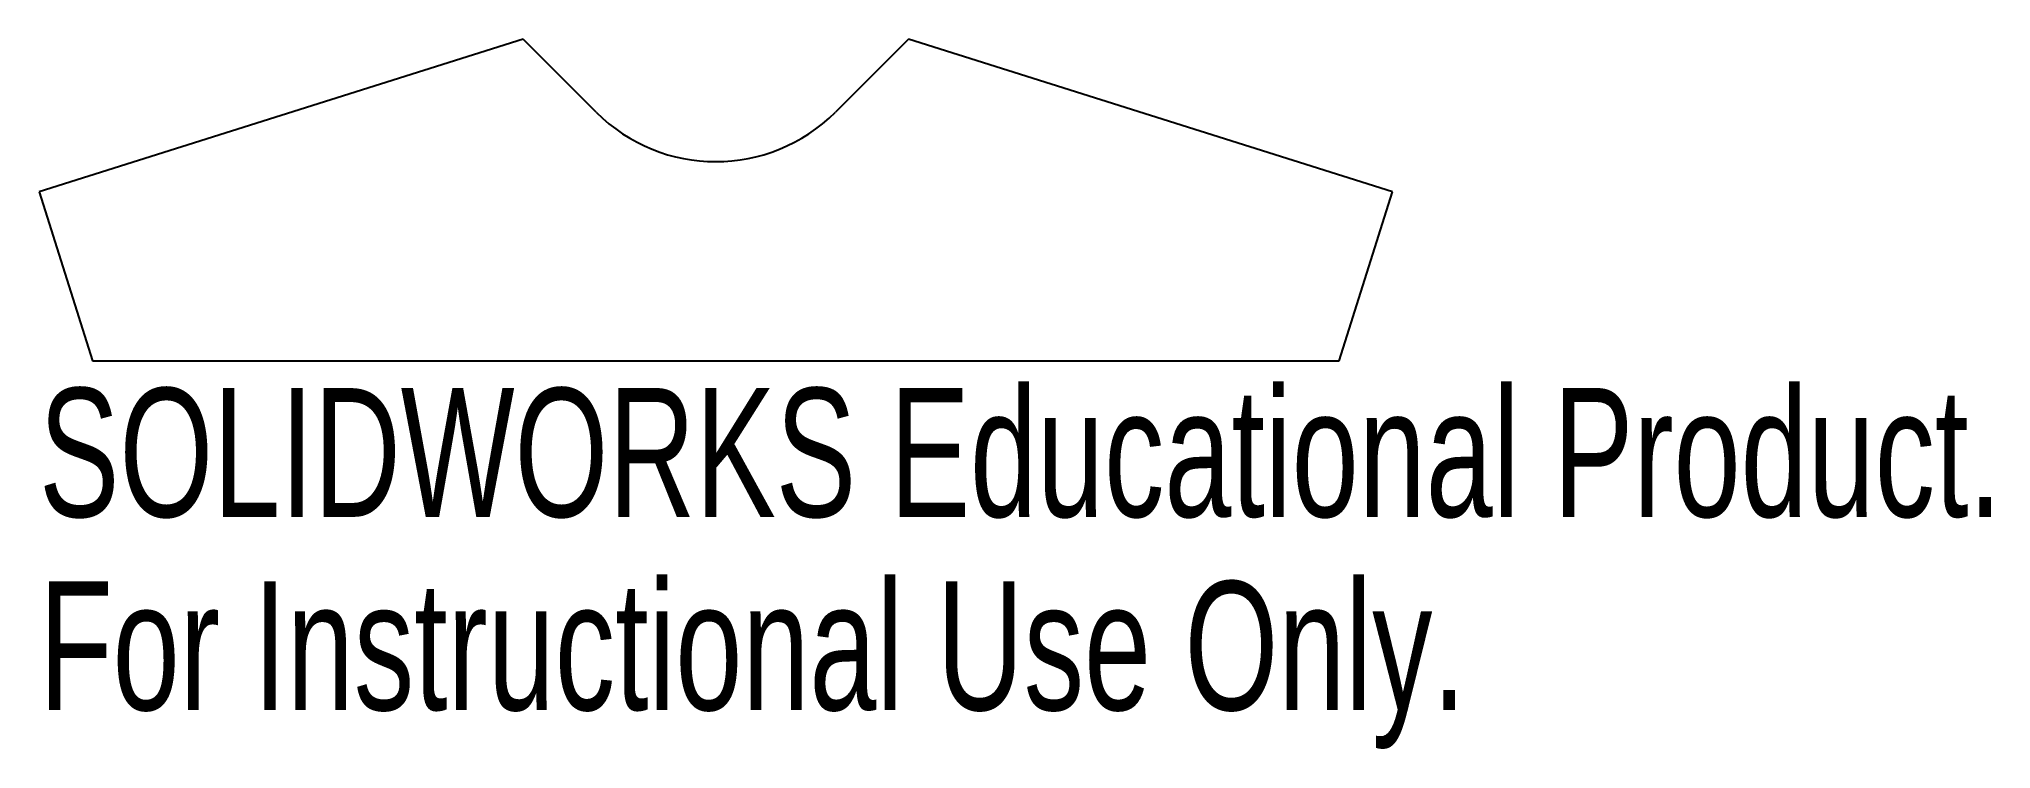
# Model space of a CAD drawing. Header units: inches. Extents: x -1 to 1.88, y -1.14 to -0.09.
import ezdxf

# ---------------------------------------------------------------- set-up
doc = ezdxf.new("R2010")
doc.units = ezdxf.units.IN
doc.header["$MEASUREMENT"] = 0
doc.styles.add('SLDTEXTSTYLE0', font='TXT', dxfattribs={"width": 0.7})

msp = doc.modelspace()

# ---------------------------------------------------------------- linework, layer by layer
at = {"color": 7, "linetype": 'Continuous', "lineweight": 25}
for p, q in [((-0.2847, -0.0898), (-1, -0.3153)), ((-0.1768, -0.1977), (-0.2847, -0.0898)), ((0.2847, -0.0898), (0.1768, -0.1977)), ((1, -0.3153), (0.2847, -0.0898)), ((-1, -0.3153), (-0.9212, -0.5653)), ((0.9212, -0.5653), (1, -0.3153)), ((-0.9212, -0.5653), (0.9212, -0.5653))]:
    msp.add_line(p, q, dxfattribs=at)
msp.add_arc((0, -0.0209), 0.25, 225, 315, dxfattribs=at)

# ---------------------------------------------------------------- texts
at = {"color": 7, "linetype": 'Continuous', "char_height": 0.1903, "attachment_point": 1, "style": 'SLDTEXTSTYLE0'}
for s, insert in [('SOLIDWORKS Educational Product.', (-1, -0.6054)), ('For Instructional Use Only.', (-1, -0.8909))]:
    msp.add_mtext(s, dxfattribs=dict(at, insert=insert))

doc.saveas('drawing.dxf')
